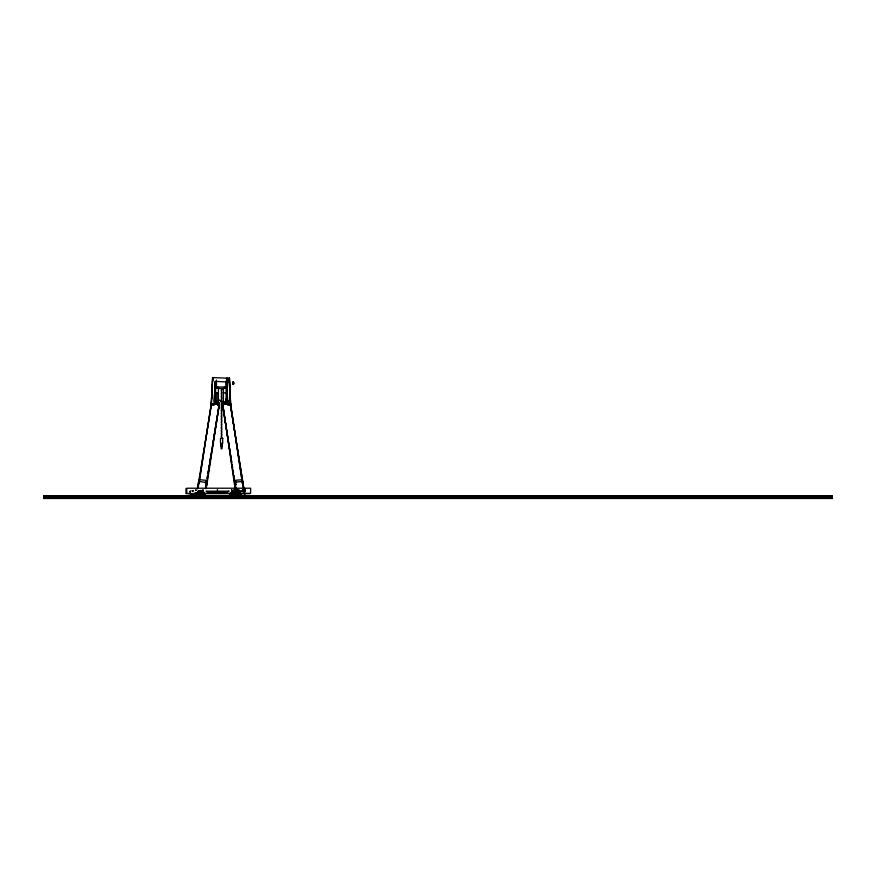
<?xml version="1.0" encoding="UTF-8"?>
<svg xmlns="http://www.w3.org/2000/svg" width="876" height="876" viewBox="0 0 876 876"><rect width="100%" height="100%" fill="white"/><g stroke="black" fill="none" stroke-linecap="round" stroke-linejoin="round"><path stroke-width="1.31" d="M222.46 404.362L231.669 462.353M222.624 405.347L229.95 451.26M243.856 488.885L230.366 404.821L229.95 394.901M202.969 492.257L203.09 493.002L202.006 493.024L200.757 491.962L198.425 491.962L197.144 493.155L198.107 493.199L196.312 493.046L197.166 493.33M201.94 492.991C204.053 493.867 199.75 492.345 202.006 493.33M230.366 404.821L242.751 481.482M243.243 487.768L230.519 403.606L222.756 404.208L234.593 485.162L235.721 485.063M242.389 483.672L230.519 403.606L222.646 402.861L222.668 404.811L222.646 402.861M215.233 381.389L214.083 405.281L211.204 405.15L212.605 377.545L227.607 378.224L227.421 381.969L215.233 381.389L214.171 401.252M211.751 399.237L212.441 385.265M212.682 380.841L212.769 378.191L212.561 382.133M212.605 377.545L211.204 405.15M211.576 400.507L211.236 404.482M211.685 398.744L212.419 384.761M219.208 402.927L219.175 404.887L219.208 402.927L211.335 403.639L198.14 487.746M212.529 445.895L219.372 404.121L209.846 462.375M195.49 492.487L195.578 493.801M231.198 492.487L231.286 493.801M197.549 493.33C197.549 489.487 204.02 489.487 204.009 493.33L231.472 493.33C231.461 487.987 240.451 487.987 240.44 493.33L250.591 493.33L250.591 488.217L186.774 488.217L186.774 493.33L198.425 493.856M230.826 492.586L230.673 493.659L203.21 493.659L202.772 492.17M199.016 483.651L199.356 481.45M217.982 404.186L219.219 404.909L206.802 485.173M205.86 488.633L219.099 404.285L211.335 403.639L199.531 480.344L199.399 479.709L206.035 480.289L205.521 483.596L206.637 483.694L206.802 484.516L206.32 487.822M202.816 493.002C202.597 496.199 197.56 496.55 196.421 493.735L196.355 493.002M203.09 493.002C202.925 495.805 199.049 496.714 197.111 495.05M231.527 492.17C230.64 495.827 235.83 497.36 238.261 495.269C240.298 491.973 239.017 492.728 239.904 495.104M237.768 490.954C242.488 496.309 229.326 497.831 232.26 491.556M197.505 488.534L198.666 481.329L206.484 482.61M205.323 482.118L206.473 482.315M205.477 488.293L206.451 482.38M197.516 488.852L211.466 404.559M207.152 478.274L207.601 475.569M208.05 472.876L208.499 470.182M208.937 467.477L209.386 464.784M209.835 462.09L211.182 453.998M211.631 451.293L212.08 448.6M207.152 478.559L207.601 475.865M208.05 473.171L208.499 470.467M208.948 467.773L209.397 465.079M230.388 404.23L230.519 403.606L222.8 404.197M235.053 487.812L234.768 483.683L235.885 483.596L235.392 480.278L242.028 479.73L241.896 480.366M189.742 491.545L190.607 491.545M190.607 493.516L189.95 493.67M201.754 495.783C206.561 488.217 202.455 496.999 204.196 494.809M241.119 491.173L241.962 490.396L243.09 491.272M243.977 489.487C247.634 491.414 240.747 491.392 243.342 489.476M238.086 491.666C239.29 493.298 237.177 494.272 236.454 491.962L231.768 493.024M205.137 494.436L204.108 495.071L204.261 493.79L203.593 493.801M203.177 493.735L202.268 495.039M231.078 494.962L230.892 495.115M229.961 494.447L230.979 494.852L230.837 492.487M232.49 491.666L232.479 494.436M239.717 494.951L239.958 493.79L239.301 493.801M242.663 489.75L243.221 491.414M202.082 494.874L202.597 494.327M237.976 495.039L238.535 494.436M238.053 495.279L239.192 493.002L238.053 490.724M243.21 489.739L243.692 491.206M245.061 491.228L245.302 489.75M245.379 491.009L244.743 491.414M192.654 493.856L193.213 493.396M200.757 493.856L203.112 493.33M236.454 493.856L238.819 493.33M244.93 493.67L244.273 493.374L245.236 493.626M240.626 494.447L239.904 494.809M240.834 494.436L239.685 495.115M225.931 401.788L222.121 402.314L219.077 399.839M229.413 378.06L230.64 405.117L227.76 405.227L226.534 378.18L229.468 378.038L230.64 405.117M226.698 381.848L227.804 403.88M227.596 401.164L230.541 401.022M195.348 493.79L195.501 494.841L194.253 494.447M230.925 494.951L231.045 493.79M195.403 494.809L194.461 494.436M244.787 491.48L244.273 491.677L245.138 491.545M190.607 493.659L190.081 493.188L190.169 493.856L192.862 493.845M197.845 491.173L201.918 491.173M233.804 490.987L232.282 491.097M238.557 490.987L237.035 491.173M243.561 489.115L244.393 489.115M243.648 489.377L244.316 489.377M243.977 491.239L245.039 490.593L244.262 489.52M234.637 484.319L235.754 484.231M234.593 484.505L235.743 484.57M234.56 484.943L235.677 484.855M237.002 490.998L235.885 491.097L237.013 491.042M238.327 491.578L240.911 491.359M201.327 491.25L201.951 491.217M234.615 484.669L235.743 484.614M226.742 382.221L229.632 382.1M227.65 382.21L226.271 382.21L227.65 382.385M227.65 383.874L226.271 384.049M216.438 386.984L225.888 386.984M224.004 388.528L219.164 388.528L218.266 387.488M215.595 392.897L218.398 392.897M223.424 392.897L226.107 392.897M226.107 398.832L226.107 401.405M218.398 402.5L215.595 402.5L215.595 388.309L218.398 388.309L218.398 402.5L215.397 400.945M218.244 403.015L216.985 402.883L216.974 392.897M223.238 403.015L221.737 402.5L226.107 402.5L226.107 388.309L223.424 388.309L223.424 402.5M223.588 403.015L225.099 402.5M221.146 444.318L222.033 444.318M221.146 444.712L222.033 444.712M221.146 445.139L222.033 445.139M221.146 445.829L222.033 445.829M221.146 446.202L222.033 446.202M221.146 446.661L222.033 446.661M232.961 491.173L243.09 491.326M244.82 491.272L244.481 491.819L244.82 491.326M244.93 491.644L243.561 491.6M196.06 493.024L197.166 493.024M238.819 493.024L237.714 493.33M231.768 493.33L234.122 493.856M198.425 493.407L198.151 494.305L200.757 494.184L200.757 491.962M236.454 493.407L236.728 494.305L234.122 494.184L234.122 491.962M196.75 493.659L185.975 493.659L185.975 488.534M239.641 493.659L249.791 493.659M195.129 493.801L195.786 493.79M230.837 493.801L231.494 493.79M43.8 495.849L832.2 495.849L832.2 498.477L43.8 498.477L43.8 495.925L832.2 495.925M832.2 496.342L43.8 496.44L832.2 496.55M43.8 497.272L832.2 497.272M43.8 498.006L832.2 498.006M43.8 498.302L832.2 498.302M218.102 404.854L219.219 404.909M237.681 491.217L238.305 491.25M237.67 492.98C240.287 493.998 234.494 497.305 233.005 494.885M245.028 493.692L244.612 493.188L244.711 493.856M219.055 404.263L211.335 403.639L211.466 404.252M218.124 405.347L219.263 405.73L218.124 405.632M243.977 491.578L243.178 491.48M218.135 405.599L219.208 405.424M201.075 490.987L202.86 491.14M244.371 489.18L245.116 489.454M197.637 495.794C200.078 497.152 204.207 495.269 203.352 492.17M244.743 489.301L245.379 489.717M233.75 495.498L232.173 493.692M233.553 495.783L231.735 493.823M197.845 495.783L196.213 494.611L195.687 493.002M241.666 493.396L245.006 493.626M233.224 494.874L232.381 493.681M197.001 494.327L197.516 494.874M197.33 495.039L196.093 493.002M197.045 495.269L196.027 493.823M196.465 493.692L196.793 494.338M195.271 495.06L195.129 492.487M239.038 491.6L239.487 492.586M234.932 482.304L236.093 482.118M230.388 453.954L231.68 462.057M232.118 464.762L232.556 467.455M232.983 470.16L233.421 472.854M233.848 475.558L234.286 478.252M232.107 465.057L232.545 467.751M232.972 470.456L233.41 473.149M233.837 475.854L234.275 478.548M243.867 488.567L242.751 481.362L234.965 482.238L235.907 488.282M223.873 404.121L222.756 404.208L235.699 489.859M229.939 393.554L230.476 404.427M236.454 491.962L236.454 494.184M233.772 382.286L233.772 383.841M233.607 381.98L233.607 384.148M233.115 381.98L233.115 384.148M232.742 381.925L232.742 384.203M225.888 381.224L225.888 387.937M225.241 386.677L225.241 387.904M222.033 443.453L222.033 448.862M221.146 443.453L221.146 448.862M217.576 386.677L217.576 387.904M217.434 489.542L217.434 492.279M216.613 386.217L216.613 387.575M216.438 380.075L216.438 387.937M198.425 491.962L198.425 494.184M221.343 388.824L221.77 389.645L221.343 388.824M221.343 390.4L221.77 391.222L221.376 390.335M221.343 391.857L221.77 392.678L221.343 391.857M221.343 393.433L221.77 394.255L221.376 393.368M221.343 394.89L221.77 395.711L221.376 394.824M221.343 396.467L221.77 397.288L221.343 396.467M221.343 397.923L221.77 398.744L221.376 397.857M221.343 399.5L221.77 400.321L221.343 399.5M221.343 401.197L221.77 402.018L221.376 401.131M221.343 402.774L221.77 403.606L221.343 402.774M221.343 404.23L221.77 405.051L221.376 404.165M221.343 405.807L221.77 406.639L221.343 405.807M221.343 407.263L221.77 408.085L221.376 407.198M221.343 408.84L221.77 409.672L221.376 408.785M221.343 410.296L221.77 411.118L221.343 410.296M221.343 411.873L221.77 412.695L221.376 411.808M221.343 413.439L221.77 414.271L221.343 413.439M221.343 415.027L221.77 415.848L221.376 414.961M221.343 416.472L221.77 417.305L221.343 416.472M221.343 418.06L221.77 418.881L221.376 417.994M221.343 419.505L221.77 420.338L221.343 419.505M221.343 421.093L221.77 421.914L221.376 421.027M221.343 422.539L221.77 423.371L221.376 422.484M221.343 424.126L221.77 424.948L221.343 424.126M221.343 425.813L221.77 426.645L221.376 425.758M221.343 427.4L221.77 428.222L221.343 427.4M221.343 428.857L221.77 429.678L221.376 428.791M221.343 430.434L221.77 431.255L221.343 430.434M221.343 431.89L221.77 432.711L221.376 431.824M221.343 433.467L221.77 434.288L221.343 433.467M221.343 434.923L221.77 435.744L221.376 434.857M221.343 436.5L221.77 437.321L221.376 436.434M198.545 492.772C199.947 496.243 201.688 490.286 198.545 492.772M234.253 492.772C235.655 496.243 237.385 490.286 234.253 492.772M192.172 490.746C193.081 492.651 194.68 489.564 192.172 490.746M195.742 490.023L196.366 490.33L195.742 490.023M202.805 490.023L203.429 490.33L202.805 490.023M231.45 490.023L232.074 490.33L231.45 490.023M238.513 490.023L239.137 490.33L238.513 490.023M232.983 493.155C230.377 493.451 235.37 492.728 232.983 493.155M195.063 494.863L195.063 494.863M228.877 491.173L227.223 492.279L207.656 492.279L206.002 491.173L228.877 491.173M229.249 378.706L229.753 390.915L229.205 378.728M222.712 438.274L220.5 438.274L220.5 443.453L222.712 443.453L222.712 438.274M190.399 491.173L189.95 491.797L190.399 491.173M205.269 494.776L194.209 495.148L205.269 494.776M240.878 494.776L229.819 495.148L240.878 494.776"/></g></svg>
